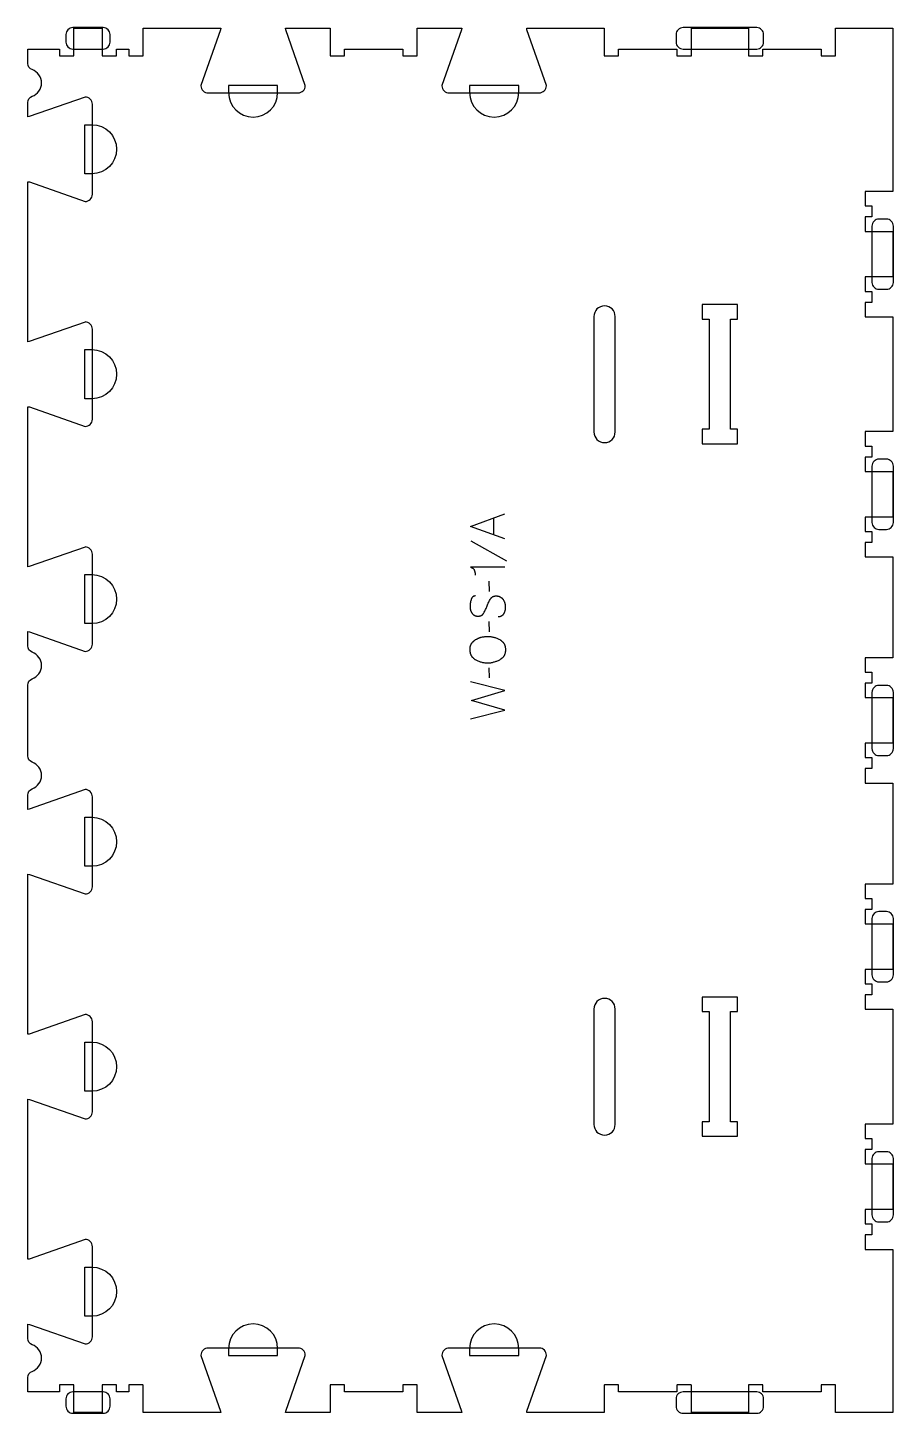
# Model space of a CAD drawing. Extents: x -384 to 366, y -600 to 600.
import ezdxf

# ---------------------------------------------------------------- set-up
doc = ezdxf.new("R2010")
doc.units = 0
for name, color, linetype in [('1_ANYTOOL_1MMDEEP_LABELS_S', 2, 'CONTINUOUS'), ('3_ANYTOOL_CUTTHROUGH_INSID', 4, 'CONTINUOUS'), ('4_ANYTOOL_CUTTHROUGH_OUTSI', 5, 'CONTINUOUS'), ('5_ANYTOOL_HALF_MILL_9MM_IN', 3, 'CONTINUOUS')]:
    doc.layers.add(name, color=color, linetype=linetype)

msp = doc.modelspace()

# ---------------------------------------------------------------- linework, layer by layer
at = {"layer": '1_ANYTOOL_1MMDEEP_LABELS_S'}
for p, q in [((20.4, 160.8), (20.4, 175.7)), ((0.5, 155.6), (31.2, 138.4)), ((16.1, 120.7), (16.2, 111.9)), ((16.1, 85.7), (16.2, 76.9)), ((16.1, 45.6), (16.2, 36.9))]:
    msp.add_line(p, q, dxfattribs=at)
for points in [[(30, 157.3), (0, 168.2), (30, 179.2)], [(30, 132.9), (0, 132.9), (0.1, 132.8), (0.3, 132.8), (0.4, 132.8), (0.5, 132.8), (0.7, 132.7), (0.8, 132.7), (1, 132.6), (1.1, 132.6), (1.2, 132.5), (1.3, 132.5), (1.4, 132.4), (1.5, 132.4), (1.5, 132.4), (1.6, 132.3), (1.6, 132.3), (1.7, 132.3), (1.8, 132.2), (1.8, 132.2), (1.9, 132.2), (1.9, 132.1), (2, 132.1), (2, 132.1), (2.1, 132), (2.1, 132), (2.2, 131.9), (2.2, 131.9), (2.3, 131.8), (2.3, 131.8), (2.4, 131.7), (2.4, 131.7), (2.5, 131.6), (2.6, 131.5), (2.7, 131.4), (2.8, 131.3), (2.9, 131.2), (3, 131), (3, 130.9), (3.1, 130.8), (3.2, 130.7), (3.3, 130.5), (3.3, 130.4), (3.4, 130.2), (3.5, 130), (3.6, 129.7), (3.7, 129.4), (3.8, 129.1), (3.9, 128.8), (4, 128.5), (4, 128.3), (4.1, 128), (4.1, 127.7), (4.2, 127.5), (4.2, 127.2), (4.3, 126.9), (4.3, 126.7), (4.3, 126.4), (4.3, 126.1), (4.3, 125.9)], [(4.6, 107.9), (4.4, 107.9), (4.3, 107.9), (4.2, 107.9), (4.1, 107.9), (4, 107.9), (3.9, 107.9), (3.9, 107.9), (3.8, 107.8), (3.7, 107.8), (3.6, 107.8), (3.5, 107.8), (3.4, 107.8), (3.4, 107.8), (3.3, 107.7), (3.2, 107.7), (3.1, 107.7), (3, 107.7), (3, 107.6), (2.9, 107.6), (2.8, 107.6), (2.7, 107.5), (2.7, 107.5), (2.6, 107.5), (2.5, 107.4), (2.5, 107.4), (2.4, 107.3), (2.3, 107.3), (2.3, 107.2), (2.2, 107.2), (2.1, 107.1), (2.1, 107.1), (2, 107), (1.9, 107), (1.9, 106.9), (1.8, 106.9), (1.8, 106.8), (1.7, 106.8), (1.7, 106.7), (1.6, 106.6), (1.5, 106.6), (1.5, 106.5), (1.4, 106.4), (1.4, 106.4), (1.3, 106.3), (1.3, 106.2), (1.2, 106.1), (1.2, 106.1), (1.2, 106), (1.1, 105.9), (1.1, 105.8), (1, 105.7), (0.9, 105.6), (0.9, 105.4), (0.8, 105.2), (0.7, 105), (0.7, 104.8), (0.6, 104.6), (0.4, 103.8), (0.2, 103), (0, 102.2), (-0.1, 101.5), (-0.2, 101.1), (-0.2, 100.7), (-0.3, 100.3), (-0.3, 100), (-0.3, 99.6), (-0.3, 99.2), (-0.3, 98.9), (-0.3, 98.5), (-0.3, 98.3), (-0.3, 98.1), (-0.3, 97.9), (-0.3, 97.8), (-0.3, 97.6), (-0.3, 97.4), (-0.3, 97.2), (-0.2, 97), (-0.2, 96.8), (-0.2, 96.6), (-0.1, 96.5), (-0.1, 96.3), (0, 96.1), (0, 95.9), (0.1, 95.7), (0.1, 95.6), (0.2, 95.4), (0.2, 95.2), (0.3, 95), (0.4, 94.9), (0.5, 94.7), (0.5, 94.5), (0.6, 94.4), (0.7, 94.2), (0.8, 94), (0.9, 93.9), (1, 93.7), (1.1, 93.5), (1.2, 93.4), (1.3, 93.2), (1.4, 93.1), (1.5, 92.9), (1.6, 92.8), (1.7, 92.6), (1.9, 92.5), (2, 92.3), (2.1, 92.2), (2.2, 92.1), (2.4, 91.9), (2.5, 91.8), (2.6, 91.7), (2.8, 91.6), (2.9, 91.5), (3.1, 91.4), (3.2, 91.3), (3.4, 91.2), (3.5, 91.1), (3.7, 91.1), (3.9, 91), (4, 90.9), (4.2, 90.8), (4.4, 90.8), (4.5, 90.7), (4.7, 90.7), (4.9, 90.6), (5.1, 90.6), (5.3, 90.5), (5.5, 90.5), (5.7, 90.5), (5.9, 90.5), (6.1, 90.5), (6.3, 90.4), (6.5, 90.4), (6.7, 90.4), (6.9, 90.4), (7.1, 90.4), (7.3, 90.5), (7.5, 90.5), (7.7, 90.5), (7.9, 90.5), (8.1, 90.6), (8.3, 90.6), (8.5, 90.7), (8.7, 90.7), (8.8, 90.8), (9, 90.8), (9.1, 90.9), (9.2, 90.9), (9.3, 90.9), (9.4, 91), (9.4, 91), (9.5, 91.1), (9.6, 91.1), (9.7, 91.1), (9.8, 91.2), (9.8, 91.2), (9.9, 91.3), (10, 91.3), (10.1, 91.4), (10.1, 91.4), (10.2, 91.5), (10.3, 91.5), (10.4, 91.6), (10.4, 91.6), (10.5, 91.7), (10.6, 91.8), (10.6, 91.8), (10.7, 91.9), (10.8, 92), (10.8, 92), (11, 92.2), (11.1, 92.3), (11.2, 92.4), (11.3, 92.6), (11.4, 92.8), (11.5, 92.9), (11.6, 93.1), (11.7, 93.3), (12.1, 94), (12.5, 94.7), (12.9, 95.5), (13.2, 96.2), (13.6, 97), (13.9, 97.8), (14.3, 98.6), (14.6, 99.4), (14.9, 100.3), (15.2, 101.1), (15.5, 101.8), (15.9, 102.6), (16.3, 103.4), (16.7, 104.1), (17.1, 104.8), (17.5, 105.5), (17.6, 105.6), (17.7, 105.8), (17.8, 106), (17.9, 106), (17.9, 106.1), (18, 106.2), (18.1, 106.2), (18.1, 106.3), (18.2, 106.4), (18.3, 106.4), (18.3, 106.5), (18.4, 106.6), (18.5, 106.6), (18.5, 106.7), (18.6, 106.8), (18.7, 106.8), (18.8, 106.9), (18.8, 106.9), (18.9, 107), (19, 107), (19.1, 107.1), (19.1, 107.1), (19.2, 107.2), (19.3, 107.2), (19.4, 107.3), (19.5, 107.3), (19.5, 107.3), (19.6, 107.4), (19.7, 107.4), (19.8, 107.5), (19.9, 107.5), (20, 107.5), (20.1, 107.6), (20.1, 107.6), (20.2, 107.6), (20.3, 107.6), (20.4, 107.7), (20.6, 107.7), (20.8, 107.8), (21, 107.8), (21.2, 107.8), (21.4, 107.9), (21.6, 107.9), (21.8, 107.9), (22, 107.9), (22.2, 107.9), (22.5, 107.9), (22.7, 107.9), (22.9, 107.9), (23.2, 107.9), (23.4, 107.8), (23.6, 107.8), (23.8, 107.8), (24, 107.7), (24.3, 107.7), (24.5, 107.6), (24.7, 107.6), (24.9, 107.5), (25.1, 107.4), (25.3, 107.4), (25.5, 107.3), (25.6, 107.2), (25.8, 107.1), (26, 107), (26.2, 106.9), (26.4, 106.8), (26.5, 106.7), (26.7, 106.6), (26.9, 106.5), (27, 106.4), (27.2, 106.2), (27.3, 106.1), (27.5, 106), (27.6, 105.8), (27.7, 105.7), (27.9, 105.5), (28, 105.4), (28.1, 105.2), (28.3, 105), (28.4, 104.9), (28.5, 104.7), (28.7, 104.3), (28.9, 104), (29.1, 103.6), (29.3, 103.2), (29.5, 102.9), (29.6, 102.5), (29.7, 102.1), (29.8, 101.9), (29.9, 101.7), (29.9, 101.5), (30, 101.3), (30, 101.1), (30.1, 100.9), (30.1, 100.7), (30.1, 100.5), (30.2, 100.1), (30.3, 99.7), (30.3, 99.3), (30.3, 98.9), (30.3, 98.5), (30.3, 98.1), (30.3, 97.7), (30.3, 97.3), (30.3, 96.9), (30.2, 96.5), (30.1, 96.1), (30.1, 95.7), (30, 95.3), (29.9, 94.9), (29.8, 94.6), (29.6, 94.2), (29.5, 93.8), (29.3, 93.5), (29.2, 93.1), (29, 92.8), (28.8, 92.4), (28.7, 92.3), (28.6, 92.1), (28.5, 92), (28.4, 91.8), (28.3, 91.7), (28.2, 91.5), (28, 91.4), (27.9, 91.2), (27.8, 91.1), (27.7, 91), (27.5, 90.9), (27.4, 90.8), (27.3, 90.7), (27.3, 90.7), (27.2, 90.6), (27.1, 90.6), (27.1, 90.5), (27, 90.5), (26.9, 90.4), (26.8, 90.4), (26.8, 90.3), (26.7, 90.3), (26.6, 90.3), (26.5, 90.2), (26.5, 90.2), (26.4, 90.2), (26.3, 90.1), (26.2, 90.1), (26.2, 90.1), (26.1, 90), (26, 90), (25.9, 90), (25.7, 89.9), (25.6, 89.9), (25.4, 89.8), (25.2, 89.8), (25.1, 89.8), (24.9, 89.7), (24.7, 89.7), (24.5, 89.7), (24.3, 89.7), (24.1, 89.7)], [(0, 1.3), (30, 9), (0.9, 17.4), (30, 25.9), (0, 33.4)]]:
    msp.add_lwpolyline(points, dxfattribs=at)
msp.add_lwpolyline([(-0.3, 61.7), (-0.3, 62.1), (-0.3, 62.5), (-0.3, 62.8), (-0.3, 63), (-0.2, 63.2), (-0.2, 63.3), (-0.2, 63.5), (-0.2, 63.7), (-0.1, 63.8), (-0.1, 64), (-0.1, 64.2), (0, 64.3), (0, 64.5), (0.1, 64.6), (0.1, 64.8), (0.2, 65), (0.2, 65.1), (0.3, 65.3), (0.4, 65.4), (0.4, 65.6), (0.5, 65.7), (0.6, 65.9), (0.6, 66), (0.7, 66.1), (0.8, 66.3), (0.9, 66.4), (1, 66.5), (1.1, 66.7), (1.3, 67.1), (1.5, 67.3), (1.7, 67.6), (1.9, 67.8), (2.1, 68.1), (2.4, 68.3), (2.6, 68.5), (2.8, 68.7), (3.1, 68.9), (3.3, 69.1), (3.5, 69.3), (3.8, 69.5), (4.1, 69.7), (4.3, 69.9), (4.6, 70.1), (5.2, 70.4), (5.5, 70.6), (5.8, 70.7), (6.1, 70.9), (6.4, 71), (6.7, 71.2), (7, 71.3), (7.3, 71.4), (7.6, 71.5), (7.9, 71.7), (8.2, 71.8), (8.6, 71.9), (8.9, 72), (9.2, 72.1), (9.6, 72.1), (10.6, 72.4), (11.3, 72.5), (11.9, 72.6), (12.6, 72.7), (13.2, 72.8), (13.9, 72.8), (14.5, 72.8), (15.2, 72.9), (15.8, 72.8), (16.4, 72.8), (17.1, 72.8), (17.7, 72.7), (18.4, 72.6), (19, 72.5), (19.6, 72.3), (20.3, 72.2), (20.9, 72), (21.5, 71.8), (22.2, 71.5), (22.8, 71.3), (23.5, 71), (24.1, 70.7), (24.7, 70.4), (25.4, 70.1), (25.7, 69.9), (26, 69.7), (26.3, 69.5), (26.6, 69.3), (26.8, 69.1), (27.1, 68.9), (27.4, 68.7), (27.6, 68.5), (27.7, 68.4), (27.8, 68.3), (28, 68.2), (28.1, 68), (28.2, 67.9), (28.3, 67.8), (28.4, 67.7), (28.5, 67.6), (28.6, 67.4), (28.7, 67.3), (28.8, 67.2), (28.9, 67.1), (28.9, 66.9), (29, 66.8), (29.1, 66.7), (29.2, 66.5), (29.3, 66.4), (29.4, 66.2), (29.4, 66.1), (29.5, 66), (29.6, 65.8), (29.6, 65.7), (29.7, 65.5), (29.8, 65.4), (29.8, 65.2), (29.9, 65.1), (29.9, 64.9), (30, 64.8), (30.1, 64.5), (30.2, 64.1), (30.2, 63.8), (30.3, 63.5), (30.3, 63.2), (30.4, 62.8), (30.4, 62.5), (30.5, 62.1), (30.5, 61.7), (30.5, 61.4), (30.5, 61), (30.5, 60.6), (30.4, 60.2), (30.4, 59.9), (30.3, 59.5), (30.3, 59.2), (30.2, 58.8), (30.1, 58.5), (30.1, 58.2), (30, 57.8), (29.9, 57.7), (29.9, 57.5), (29.8, 57.4), (29.7, 57.2), (29.7, 57.1), (29.6, 56.9), (29.5, 56.8), (29.5, 56.6), (29.4, 56.5), (29.3, 56.3), (29.3, 56.2), (29.2, 56), (29.1, 55.9), (29, 55.8), (28.9, 55.6), (28.8, 55.5), (28.7, 55.4), (28.6, 55.2), (28.5, 55.1), (28.4, 55), (28.3, 54.9), (28.2, 54.7), (28.1, 54.6), (28, 54.5), (27.9, 54.4), (27.8, 54.2), (27.7, 54.1), (27.6, 54), (27.4, 53.9), (27.3, 53.8), (27, 53.6), (26.8, 53.4), (26.5, 53.2), (26.2, 53), (25.9, 52.8), (25.6, 52.6), (25.3, 52.4), (24.6, 52.1), (24, 51.8), (23.3, 51.5), (22.7, 51.2), (22, 51), (21.4, 50.7), (20.7, 50.5), (20.1, 50.4), (19.4, 50.2), (18.8, 50.1), (18.1, 49.9), (17.5, 49.8), (16.8, 49.8), (16.2, 49.7), (15.5, 49.7), (14.9, 49.7), (14.2, 49.7), (13.5, 49.7), (12.8, 49.8), (12.1, 49.9), (11.5, 50), (10.8, 50.1), (10.1, 50.2), (9.5, 50.4), (8.8, 50.6), (8.2, 50.8), (7.6, 51), (6.9, 51.3), (6.3, 51.6), (5.7, 51.9), (5.1, 52.2), (4.5, 52.5), (4.2, 52.7), (3.9, 52.9), (3.6, 53.1), (3.4, 53.3), (3.1, 53.5), (2.9, 53.8), (2.6, 54), (2.4, 54.2), (2.3, 54.3), (2.2, 54.4), (2.1, 54.6), (1.9, 54.7), (1.8, 54.8), (1.7, 54.9), (1.6, 55.1), (1.5, 55.2), (1.5, 55.3), (1.4, 55.5), (1.3, 55.6), (1.2, 55.7), (1.1, 55.9), (1, 56), (0.9, 56.2), (0.9, 56.3), (0.8, 56.4), (0.7, 56.6), (0.6, 56.9), (0.5, 57.2), (0.3, 57.5), (0.2, 57.8), (0.1, 58.1), (0, 58.5), (0, 58.8), (-0.1, 59.1), (-0.2, 59.5), (-0.2, 59.8), (-0.3, 60.2), (-0.3, 60.6), (-0.3, 60.9), (-0.3, 61.3)], close=True, dxfattribs=at)
at = {"layer": '3_ANYTOOL_CUTTHROUGH_INSID'}
for points in [[(231.5, 239.8), (231.5, 252.3), (225.5, 252.3), (225.5, 347.8), (231.5, 347.8), (231.5, 360.3), (201, 360.3), (201, 347.8), (207, 347.8), (207, 252.3), (201, 252.3), (201, 239.8)], [(231.5, -239.7), (201, -239.7), (201, -252.2), (207, -252.2), (207, -347.7), (201, -347.7), (201, -360.2), (231.5, -360.2), (231.5, -347.7), (225.5, -347.7), (225.5, -252.2), (231.5, -252.2)]]:
    msp.add_lwpolyline(points, close=True, dxfattribs=at)
for points in [[(125.5, 350, 1), (107, 350), (107, 250, 1), (125.5, 250)], [(125.5, -250, 1), (107, -250), (107, -350, 1), (125.5, -350)]]:
    msp.add_lwpolyline(points, format="xyb", close=True, dxfattribs=at)
at = {"layer": '4_ANYTOOL_CUTTHROUGH_OUTSI'}
msp.add_lwpolyline([(-24.6, -550.1), (-7.7, -598.4), (-7.4, -599.7), (-46, -599.7), (-46, -576, 0.414214), (-46.3, -575.7), (-58.3, -575.7, 0.414214), (-58.5, -576), (-58.5, -581.7), (-109, -581.7), (-109, -576, 0.414214), (-109.3, -575.7), (-121.3, -575.7, 0.414214), (-121.5, -576), (-121.5, -599.7), (-160.1, -599.7), (-159.9, -598.4), (-143, -550.1), (-143, -550, 0.414214), (-149.2, -543.7), (-227.2, -543.7, 0.414214), (-233.5, -550), (-233.5, -550.1), (-216.6, -598.4), (-216.3, -599.7), (-283.5, -599.7), (-283.5, -576, 0.414214), (-283.8, -575.7), (-295.8, -575.7, 0.414214), (-296, -576), (-296, -581.7), (-306.5, -581.7), (-306.5, -576, 0.414214), (-306.8, -575.7), (-318.8, -575.7, 0.414214), (-319, -576), (-319, -599.7), (-343.5, -599.7), (-343.5, -576, 0.414214), (-343.8, -575.7), (-355.8, -575.7, 0.414214), (-356, -576), (-356, -581.7), (-383.5, -581.7), (-383.5, -569.3, -0.317837), (-379.7, -563.9, 0.707107), (-379.7, -540.8, -0.317837), (-383.5, -535.4), (-383.5, -523), (-382.1, -523.2), (-333.9, -540.1), (-333.8, -540.1, 0.414214), (-327.5, -533.9), (-327.5, -455.9, 0.414214), (-333.8, -449.6), (-333.9, -449.7), (-382.2, -466.6), (-383.5, -466.8), (-383.5, -328.1), (-382.1, -328.3), (-333.9, -345.2), (-333.8, -345.2, 0.414214), (-327.5, -339), (-327.5, -261, 0.414214), (-333.8, -254.7), (-333.9, -254.8), (-382.2, -271.7), (-383.5, -271.9), (-383.5, -133.2), (-382.1, -133.4), (-333.9, -150.3), (-333.8, -150.3, 0.414214), (-327.5, -144.1), (-327.5, -66.1, 0.414214), (-333.8, -59.8), (-333.9, -59.9), (-382.2, -76.8), (-383.5, -77), (-383.5, -64.6, -0.317837), (-379.7, -59.2, 0.707107), (-379.7, -36.1, -0.317837), (-383.5, -30.7), (-383.5, 30.7, -0.317837), (-379.7, 36.1, 0.707107), (-379.7, 59.2, -0.317837), (-383.5, 64.6), (-383.5, 77), (-382.1, 76.8), (-333.9, 59.9), (-333.8, 59.9, 0.414214), (-327.5, 66.1), (-327.5, 144.1, 0.414214), (-333.8, 150.4), (-333.9, 150.3), (-382.2, 133.4), (-383.5, 133.2), (-383.5, 271.9), (-382.1, 271.7), (-333.9, 254.8), (-333.8, 254.8, 0.414214), (-327.5, 261), (-327.5, 339, 0.414214), (-333.8, 345.3), (-333.9, 345.2), (-382.2, 328.3), (-383.5, 328.1), (-383.5, 466.8), (-382.1, 466.6), (-333.9, 449.7), (-333.8, 449.7, 0.414214), (-327.5, 455.9), (-327.5, 533.9, 0.414214), (-333.8, 540.2), (-333.9, 540.1), (-382.2, 523.2), (-383.5, 523), (-383.5, 535.4, -0.317837), (-379.7, 540.8, 0.707107), (-379.7, 563.9, -0.317837), (-383.5, 569.3), (-383.5, 581.8), (-356, 581.8), (-356, 576, 0.414214), (-355.8, 575.8), (-343.8, 575.8, 0.414214), (-343.5, 576), (-343.5, 599.8), (-319, 599.8), (-319, 576, 0.414214), (-318.8, 575.8), (-306.8, 575.8, 0.414214), (-306.5, 576), (-306.5, 581.8), (-296, 581.8), (-296, 576, 0.414214), (-295.8, 575.8), (-283.8, 575.8, 0.414214), (-283.5, 576), (-283.5, 599.8), (-216.3, 599.8), (-216.6, 598.4), (-233.5, 550.1), (-233.5, 550, 0.414214), (-227.2, 543.8), (-149.2, 543.8, 0.414214), (-143, 550), (-143, 550.1), (-159.9, 598.4), (-160.1, 599.8), (-121.5, 599.8), (-121.5, 576, 0.414214), (-121.3, 575.8), (-109.3, 575.8, 0.414214), (-109, 576), (-109, 581.8), (-58.5, 581.8), (-58.5, 576, 0.414214), (-58.3, 575.8), (-46.3, 575.8, 0.414214), (-46, 576), (-46, 599.8), (-7.4, 599.8), (-7.7, 598.4), (-24.6, 550.1), (-24.6, 550, 0.414214), (-18.3, 543.8), (59.7, 543.8, 0.414214), (65.9, 550), (65.9, 550.1), (49, 598.4), (48.8, 599.8), (116, 599.8), (116, 576, 0.414214), (116.2, 575.8), (128.2, 575.8, 0.414214), (128.5, 576), (128.5, 581.8), (179, 581.8), (179, 576, 0.414214), (179.2, 575.8), (191.2, 575.8, 0.414214), (191.5, 576), (191.5, 599.8), (241, 599.8), (241, 576, 0.414214), (241.2, 575.8), (253.2, 575.8, 0.414214), (253.5, 576), (253.5, 581.8), (304, 581.8), (304, 576, 0.414214), (304.2, 575.8), (316.2, 575.8, 0.414214), (316.5, 576), (316.5, 599.8), (366, 599.8), (366, 458.3), (342.2, 458.3, 0.414214), (342, 458), (342, 446, 0.414214), (342.2, 445.8), (348, 445.8), (348, 436.3), (342.2, 436.3, 0.414214), (342, 436), (342, 424, 0.414214), (342.2, 423.8), (366, 423.8), (366, 384.3), (342.2, 384.3, 0.414214), (342, 384), (342, 372, 0.414214), (342.2, 371.8), (348, 371.8), (348, 362.3), (342.2, 362.3, 0.414214), (342, 362), (342, 350, 0.414214), (342.2, 349.8), (366, 349.8), (366, 250.3), (342.2, 250.3, 0.414214), (342, 250), (342, 238, 0.414214), (342.2, 237.8), (348, 237.8), (348, 228.3), (342.2, 228.3, 0.414214), (342, 228), (342, 216, 0.414214), (342.2, 215.8), (366, 215.8), (366, 176.3), (342.2, 176.3, 0.414214), (342, 176), (342, 164, 0.414214), (342.2, 163.8), (348, 163.8), (348, 154.3), (342.2, 154.3, 0.414214), (342, 154), (342, 142, 0.414214), (342.2, 141.8), (366, 141.8), (366, 54.2), (342.2, 54.2, 0.414214), (342, 54), (342, 42, 0.414214), (342.2, 41.8), (348, 41.8), (348, 32.3), (342.2, 32.3, 0.414214), (342, 32), (342, 20, 0.414214), (342.2, 19.8), (366, 19.8), (366, -19.7), (342.2, -19.7, 0.414214), (342, -20), (342, -32, 0.414214), (342.2, -32.2), (348, -32.2), (348, -41.7), (342.2, -41.7, 0.414214), (342, -42), (342, -54, 0.414214), (342.2, -54.2), (366, -54.2), (366, -141.7), (342.2, -141.7, 0.414214), (342, -142), (342, -154, 0.414214), (342.2, -154.2), (348, -154.2), (348, -163.7), (342.2, -163.7, 0.414214), (342, -164), (342, -176, 0.414214), (342.2, -176.2), (366, -176.2), (366, -215.7), (342.2, -215.7, 0.414214), (342, -216), (342, -228, 0.414214), (342.2, -228.2), (348, -228.2), (348, -237.7), (342.2, -237.7, 0.414214), (342, -238), (342, -250, 0.414214), (342.2, -250.2), (366, -250.2), (366, -349.7), (342.2, -349.7, 0.414214), (342, -350), (342, -362, 0.414214), (342.2, -362.2), (348, -362.2), (348, -371.7), (342.2, -371.7, 0.414214), (342, -372), (342, -384, 0.414214), (342.2, -384.2), (366, -384.2), (366, -423.7), (342.2, -423.7, 0.414214), (342, -424), (342, -436, 0.414214), (342.2, -436.2), (348, -436.2), (348, -445.7), (342.2, -445.7, 0.414214), (342, -446), (342, -458, 0.414214), (342.2, -458.2), (366, -458.2), (366, -599.7), (316.5, -599.7), (316.5, -576, 0.414214), (316.2, -575.7), (304.2, -575.7, 0.414214), (304, -576), (304, -581.7), (253.5, -581.7), (253.5, -576, 0.414214), (253.2, -575.7), (241.2, -575.7, 0.414214), (241, -576), (241, -599.7), (191.5, -599.7), (191.5, -576, 0.414214), (191.2, -575.7), (179.2, -575.7, 0.414214), (179, -576), (179, -581.7), (128.5, -581.7), (128.5, -576, 0.414214), (128.2, -575.7), (116.2, -575.7, 0.414214), (116, -576), (116, -599.7), (48.8, -599.7), (49, -598.4), (65.9, -550.1), (65.9, -550, 0.414214), (59.7, -543.7), (-18.3, -543.7, 0.414214), (-24.6, -550)], format="xyb", close=True, dxfattribs=at)
at = {"layer": '5_ANYTOOL_HALF_MILL_9MM_IN'}
for points in [[(-344.4, 600.3, 0.414214), (-350.4, 594.3), (-350.4, 587.8, 0.414214), (-344.4, 581.8), (-318.2, 581.8, 0.414214), (-312.2, 587.8), (-312.2, 594.3, 0.414214), (-318.2, 600.3)], [(184.3, 600.3, 0.414214), (178.3, 594.3), (178.3, 587.8, 0.414214), (184.3, 581.8), (248.1, 581.8, 0.414214), (254.1, 587.8), (254.1, 594.3, 0.414214), (248.1, 600.3)], [(-209.5, 544, 1), (-167, 544), (-167, 550.3), (-209.5, 550.3)], [(-0.6, 544, 1), (41.9, 544), (41.9, 550.3), (-0.6, 550.3)], [(-327.8, 516.2, -1), (-327.8, 473.7), (-334, 473.7), (-334, 516.2)], [(354, 434.4, 0.414214), (348, 428.4), (348, 379.6, 0.414214), (354, 373.6), (360.5, 373.6, 0.414214), (366.5, 379.6), (366.5, 428.4, 0.414214), (360.5, 434.4)], [(-327.8, 321.3, -1), (-327.8, 278.8), (-334, 278.8), (-334, 321.3)], [(354, 226.4, 0.414214), (348, 220.4), (348, 171.6, 0.414214), (354, 165.6), (360.5, 165.6, 0.414214), (366.5, 171.6), (366.5, 220.4, 0.414214), (360.5, 226.4)], [(-327.8, 126.4, -1), (-327.8, 83.9), (-334, 83.9), (-334, 126.4)], [(354, 30.4, 0.414214), (348, 24.4), (348, -24.4, 0.414214), (354, -30.4), (360.5, -30.4, 0.414214), (366.5, -24.4), (366.5, 24.4, 0.414214), (360.5, 30.4)], [(-327.8, -83.8, -1), (-327.8, -126.3), (-334, -126.3), (-334, -83.8)], [(354, -165.6, 0.414214), (348, -171.6), (348, -220.4, 0.414214), (354, -226.4), (360.5, -226.4, 0.414214), (366.5, -220.4), (366.5, -171.6, 0.414214), (360.5, -165.6)], [(-327.8, -278.7, -1), (-327.8, -321.2), (-334, -321.2), (-334, -278.7)], [(354, -373.6, 0.414214), (348, -379.6), (348, -428.4, 0.414214), (354, -434.4), (360.5, -434.4, 0.414214), (366.5, -428.4), (366.5, -379.6, 0.414214), (360.5, -373.6)], [(-327.8, -473.6, -1), (-327.8, -516.1), (-334, -516.1), (-334, -473.6)], [(-167, -544, 1), (-209.5, -544), (-209.5, -550.2), (-167, -550.2)], [(41.9, -544, 1), (-0.6, -544), (-0.6, -550.2), (41.9, -550.2)], [(-344.4, -581.7, 0.414214), (-350.4, -587.7), (-350.4, -594.2, 0.414214), (-344.4, -600.2), (-318.2, -600.2, 0.414214), (-312.2, -594.2), (-312.2, -587.7, 0.414214), (-318.2, -581.7)], [(184.3, -581.7, 0.414214), (178.3, -587.7), (178.3, -594.2, 0.414214), (184.3, -600.2), (248.1, -600.2, 0.414214), (254.1, -594.2), (254.1, -587.7, 0.414214), (248.1, -581.7)]]:
    msp.add_lwpolyline(points, format="xyb", close=True, dxfattribs=at)

doc.saveas('drawing.dxf')
